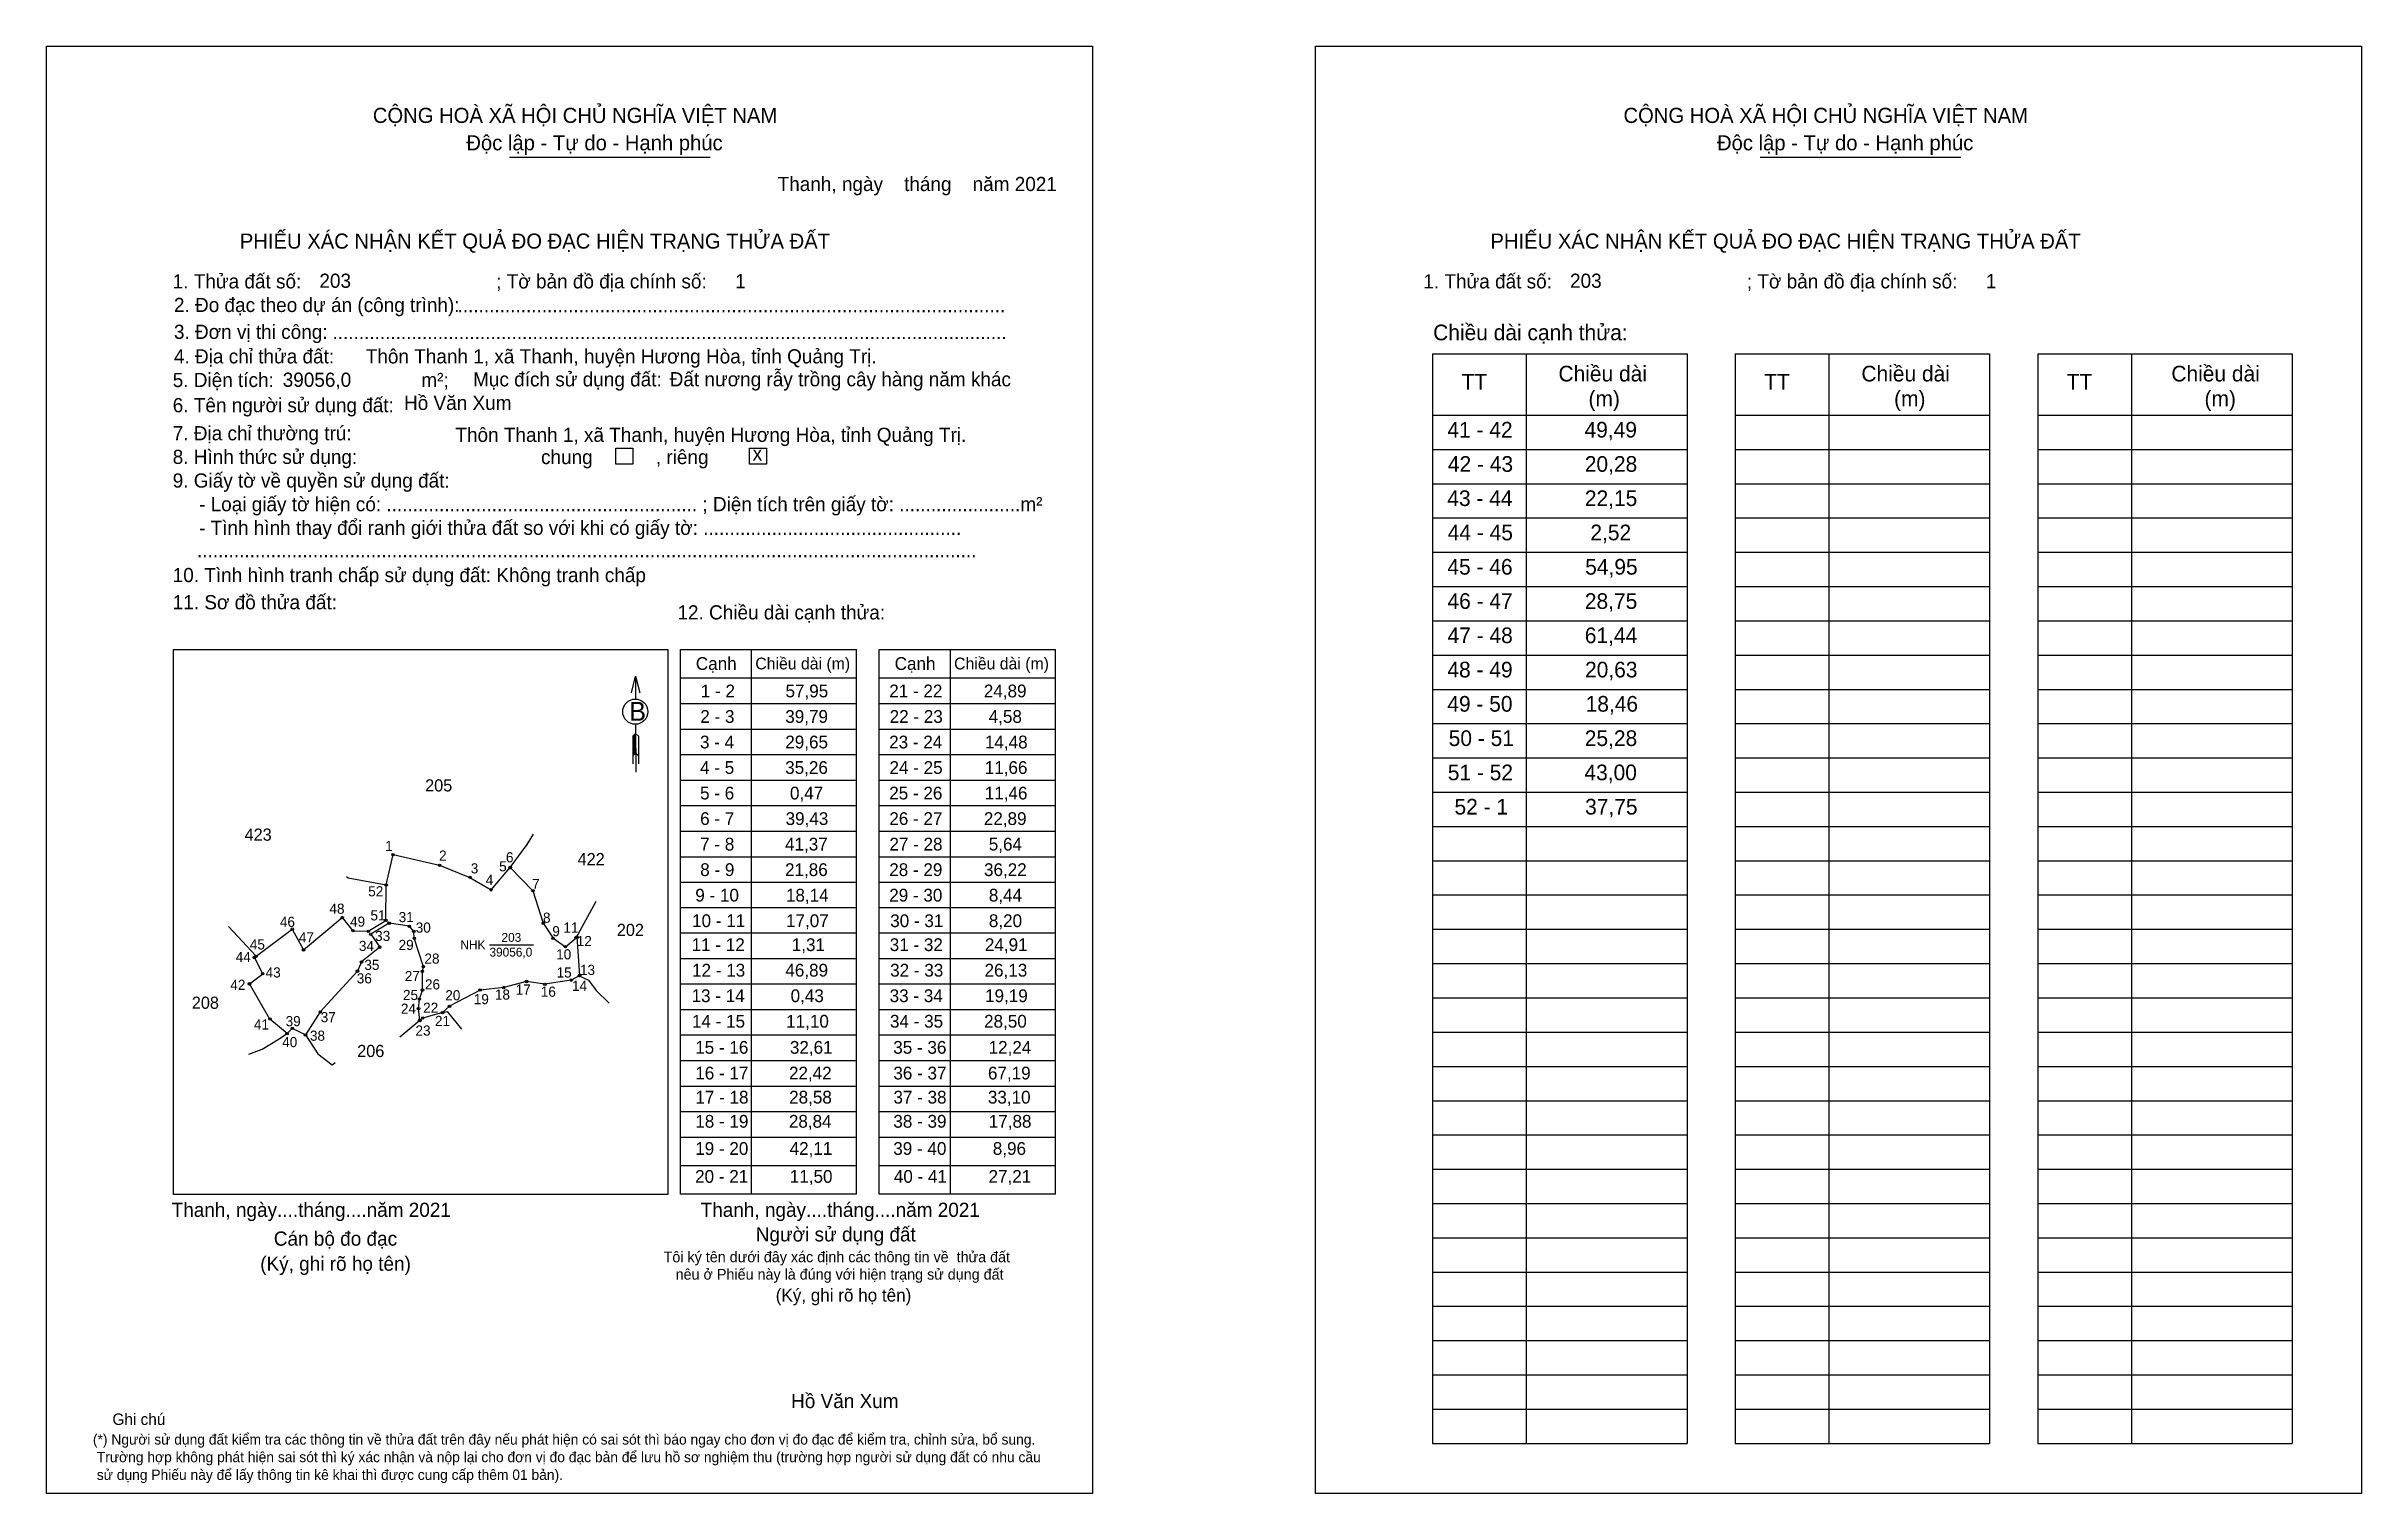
# Model space of a CAD drawing. Extents: x 545231 to 548043, y 1822323 to 1824081.
import ezdxf

# ---------------------------------------------------------------- set-up
doc = ezdxf.new("R2010")
doc.units = 0
for name, color, linetype in [('CanhThua', 7, 'Continuous'), ('kqddKhungInTrang1', 7, 'Continuous'), ('kqddKhungInTrang2', 7, 'Continuous'), ('kqddNoiDung', 7, 'Continuous'), ('kqddTemplate', 7, 'Continuous'), ('Level 1', 7, 'Continuous'), ('MocDinhThua', 7, 'Continuous'), ('NhanDiaChinhThua', 7, 'Continuous'), ('NhanTuCan', 7, 'Continuous'), ('RauThua', 7, 'Continuous'), ('SoHieuDinhThua', 7, 'Continuous')]:
    doc.layers.add(name, color=color, linetype=linetype)

msp = doc.modelspace()

# ---------------------------------------------------------------- linework, layer by layer
at = {"layer": 'CanhThua'}
for p, q in [((545643.5, 1823062.2), (545651.9, 1823099)), ((545651.9, 1823099), (545708.4, 1823086.1)), ((545708.4, 1823086.1), (545745.3, 1823071.3)), ((545770.9, 1823056.3), (545793.9, 1823083.1)), ((545793.9, 1823083.1), (545794.2, 1823083.4)), ((545794.2, 1823083.4), (545821.7, 1823055.2)), ((545643.1, 1823019.2), (545643.5, 1823062.2)), ((545745.3, 1823071.3), (545770.9, 1823056.3)), ((545821.7, 1823055.2), (545834.4, 1823015.8)), ((545485.4, 1822975.6), (545529.4, 1823008.5)), ((545529.4, 1823008.5), (545543.1, 1822983.2)), ((545543.1, 1822983.2), (545590.2, 1823022.6)), ((545590.2, 1823022.6), (545603.2, 1823006.6)), ((545603.2, 1823006.6), (545621.7, 1823005.9)), ((545621.7, 1823005.9), (545643.1, 1823019.2)), ((545647.1, 1823015.8), (545624.7, 1823002.3)), ((545624.7, 1823002.3), (545635.7, 1822986.6)), ((545671.7, 1823012), (545647.1, 1823015.8)), ((545677.1, 1823005.8), (545671.7, 1823012)), ((545677.6, 1822997.4), (545677.1, 1823005.8)), ((545834.4, 1823015.8), (545846.2, 1822997.4)), ((545874.3, 1822998.1), (545875.3, 1822999)), ((545875.3, 1822999), (545878.5, 1822952.2)), ((545483.4, 1822974.1), (545485.4, 1822975.6)), ((545493.6, 1822954.4), (545483.4, 1822974.1)), ((545635.7, 1822986.6), (545613.5, 1822968.7)), ((545688.7, 1822962.9), (545677.6, 1822997.4)), ((545846.2, 1822997.4), (545861.2, 1822987.2)), ((545861.2, 1822987.2), (545874.3, 1822998.1)), ((545477.5, 1822942.1), (545493.6, 1822954.4)), ((545608.7, 1822957.5), (545563.4, 1822907.9)), ((545613.5, 1822968.7), (545608.7, 1822957.5)), ((545687.5, 1822957.4), (545688.7, 1822962.9)), ((545687.6, 1822934.5), (545687.5, 1822957.4)), ((545814, 1822944.9), (545786.3, 1822937.6)), ((545836.2, 1822941.6), (545814, 1822944.9)), ((545868.4, 1822946.6), (545836.2, 1822941.6)), ((545878.1, 1822952), (545868.4, 1822946.6)), ((545878.5, 1822952.2), (545878.1, 1822952)), ((545502.3, 1822899.3), (545477.5, 1822942.1)), ((545682.8, 1822912), (545683.9, 1822923.6)), ((545683.9, 1822923.6), (545687.6, 1822934.5)), ((545720.4, 1822914.8), (545711.9, 1822907.1)), ((545757.7, 1822934.5), (545720.4, 1822914.8)), ((545786.3, 1822937.6), (545757.7, 1822934.5)), ((545523.2, 1822881.7), (545502.3, 1822899.3)), ((545529.5, 1822888), (545523.2, 1822881.7)), ((545545.5, 1822880), (545529.5, 1822888)), ((545563.4, 1822907.9), (545545.5, 1822880)), ((545684.4, 1822897.6), (545682.8, 1822912)), ((545687.9, 1822900.5), (545684.4, 1822897.6)), ((545711.9, 1822907.1), (545687.9, 1822900.5))]:
    msp.add_line(p, q, dxfattribs=at)
at = {"layer": 'kqddKhungInTrang1'}
msp.add_lwpolyline([(545230.7, 1824080.6), (546501.4, 1824080.6), (546501.4, 1822323), (545230.7, 1822323)], close=True, dxfattribs=at)
at = {"layer": 'kqddKhungInTrang2'}
msp.add_lwpolyline([(546772.5, 1824080.6), (548043.2, 1824080.6), (548043.2, 1822323), (546772.5, 1822323)], close=True, dxfattribs=at)
at = {"layer": 'kqddTemplate'}
for p, q in [((545793.5, 1823946.1), (546036.9, 1823946.1)), ((547312.7, 1823946.1), (547556.1, 1823946.1)), ((546914.7, 1823707.2), (547223.7, 1823707.1)), ((546914.7, 1823707.2), (546914.7, 1822384)), ((547028.4, 1823707.2), (547028.4, 1822384)), ((547223.7, 1823707.1), (547223.7, 1822384)), ((547282.3, 1823707.1), (547282.3, 1822384)), ((547282.3, 1823707.1), (547591.2, 1823707.1)), ((547396, 1823707.1), (547396, 1822384)), ((547591.2, 1823707.1), (547591.2, 1822384)), ((547649.8, 1823707.1), (547649.8, 1822384)), ((547649.8, 1823707.1), (547958.8, 1823707.1)), ((547763.5, 1823707.1), (547763.5, 1822384)), ((547958.8, 1823707.1), (547958.8, 1822384)), ((546914.7, 1823632.7), (547223.7, 1823632.7)), ((547282.3, 1823632.7), (547591.2, 1823632.7)), ((547649.8, 1823632.7), (547958.8, 1823632.7)), ((546914.7, 1823591.1), (547223.7, 1823591.1)), ((547282.3, 1823591.1), (547591.2, 1823591.1)), ((547649.8, 1823591.1), (547958.8, 1823591.1)), ((546914.7, 1823549.4), (547223.7, 1823549.4)), ((547282.3, 1823549.4), (547591.2, 1823549.4)), ((547649.8, 1823549.4), (547958.8, 1823549.4)), ((546914.7, 1823507.8), (547223.7, 1823507.8)), ((547282.3, 1823507.8), (547591.2, 1823507.8)), ((547649.8, 1823507.8), (547958.8, 1823507.8)), ((546914.7, 1823466.2), (547223.7, 1823466.2)), ((547282.3, 1823466.2), (547591.2, 1823466.2)), ((547649.8, 1823466.2), (547958.8, 1823466.2)), ((546914.7, 1823424.6), (547223.7, 1823424.6)), ((547282.3, 1823424.6), (547591.2, 1823424.6)), ((547649.8, 1823424.6), (547958.8, 1823424.6)), ((546914.7, 1823383), (547223.7, 1823383)), ((547282.3, 1823382.9), (547591.2, 1823382.9)), ((547649.8, 1823382.9), (547958.8, 1823382.9)), ((546000.9, 1823348.1), (546215, 1823348.1)), ((546000.9, 1822686.7), (546000.9, 1823348.1)), ((546087, 1823348.1), (546087, 1822686.7)), ((546215, 1822686.7), (546215, 1823348.1)), ((546242.4, 1823348.1), (546456.5, 1823348.1)), ((546242.4, 1822686.7), (546242.4, 1823348.1)), ((546328.5, 1823348.1), (546328.5, 1822686.7)), ((546456.5, 1822686.7), (546456.5, 1823348.1)), ((546914.7, 1823341.3), (547223.7, 1823341.3)), ((547282.3, 1823341.3), (547591.2, 1823341.3)), ((547649.8, 1823341.3), (547958.8, 1823341.3)), ((545946.4, 1823315.6), (545946.5, 1823287.9)), ((546000.9, 1823313.5), (546215, 1823313.5)), ((546242.4, 1823313.5), (546456.5, 1823313.5)), ((546000.9, 1823282.5), (546215, 1823282.5)), ((546242.4, 1823282.5), (546456.5, 1823282.5)), ((546914.7, 1823299.7), (547223.7, 1823299.7)), ((547282.3, 1823299.7), (547591.2, 1823299.7)), ((547649.8, 1823299.7), (547958.8, 1823299.7)), ((545946.5, 1823257.4), (545946.6, 1823199)), ((546914.7, 1823258.1), (547223.7, 1823258.1)), ((547282.3, 1823258.1), (547591.2, 1823258.1)), ((547649.8, 1823258.1), (547958.8, 1823258.1)), ((545946.5, 1823246.2), (545943, 1823242.8)), ((545946.5, 1823244.6), (545943, 1823241.2)), ((545946.5, 1823243), (545943, 1823239.6)), ((545943, 1823242.8), (545943, 1823209.3)), ((545946.5, 1823241.4), (545943, 1823238)), ((545946.5, 1823239.8), (545943, 1823236.4)), ((545946.5, 1823238.2), (545943, 1823234.8)), ((545946.5, 1823236.7), (545943, 1823233.2)), ((545946.5, 1823235.1), (545943, 1823231.7)), ((545946.5, 1823233.5), (545943, 1823230.1)), ((545946.5, 1823231.9), (545943, 1823228.5)), ((545946.5, 1823230.3), (545943, 1823226.9)), ((545946.5, 1823228.7), (545943, 1823225.3)), ((545946.6, 1823227.2), (545943, 1823223.7)), ((545946.6, 1823225.6), (545943, 1823222.1)), ((545946.6, 1823224), (545943, 1823220.6)), ((545946.5, 1823246.2), (545950.2, 1823242.8)), ((545950.2, 1823242.8), (545950.2, 1823209.3)), ((546000.9, 1823251.5), (546215, 1823251.5)), ((546242.4, 1823251.5), (546456.5, 1823251.5)), ((545946.6, 1823222.4), (545943, 1823219)), ((545946.6, 1823222.4), (545950.2, 1823219)), ((546000.9, 1823220.5), (546215, 1823220.5)), ((546242.4, 1823220.5), (546456.5, 1823220.5)), ((546914.7, 1823216.5), (547223.7, 1823216.5)), ((547282.3, 1823216.5), (547591.2, 1823216.5)), ((547649.8, 1823216.5), (547958.8, 1823216.5)), ((546000.9, 1823189.5), (546215, 1823189.5)), ((546242.4, 1823189.5), (546456.5, 1823189.5)), ((546914.7, 1823174.8), (547223.7, 1823174.8)), ((547282.3, 1823174.8), (547591.2, 1823174.8)), ((547649.8, 1823174.8), (547958.8, 1823174.8)), ((546000.9, 1823158.5), (546215, 1823158.5)), ((546242.4, 1823158.5), (546456.5, 1823158.5)), ((546000.9, 1823127.5), (546215, 1823127.5)), ((546242.4, 1823127.5), (546456.5, 1823127.5)), ((546914.7, 1823133.2), (547223.7, 1823133.2)), ((547282.3, 1823133.2), (547591.2, 1823133.2)), ((547649.8, 1823133.2), (547958.8, 1823133.2)), ((546000.9, 1823096.5), (546215, 1823096.5)), ((546242.4, 1823096.5), (546456.5, 1823096.5)), ((546914.7, 1823091.6), (547223.7, 1823091.6)), ((547282.3, 1823091.6), (547591.2, 1823091.6)), ((547649.8, 1823091.6), (547958.8, 1823091.6)), ((546000.9, 1823065.6), (546215, 1823065.6)), ((546242.4, 1823065.6), (546456.5, 1823065.6)), ((546000.9, 1823034.6), (546215, 1823034.6)), ((546242.4, 1823034.6), (546456.5, 1823034.6)), ((546914.7, 1823050), (547223.7, 1823050)), ((547282.3, 1823050), (547591.2, 1823050)), ((547649.8, 1823050), (547958.8, 1823050)), ((546215, 1823003.6), (546000.9, 1823003.6)), ((546456.5, 1823003.6), (546242.4, 1823003.6)), ((546914.7, 1823008.3), (547223.7, 1823008.3)), ((547282.3, 1823008.3), (547591.2, 1823008.3)), ((547649.8, 1823008.3), (547958.8, 1823008.3)), ((546215, 1822972.6), (546000.9, 1822972.6)), ((546456.5, 1822972.6), (546242.4, 1822972.6)), ((546914.7, 1822966.7), (547223.7, 1822966.7)), ((547282.3, 1822966.7), (547591.2, 1822966.7)), ((547649.8, 1822966.7), (547958.8, 1822966.7)), ((546215, 1822941.6), (546000.9, 1822941.6)), ((546456.5, 1822941.6), (546242.4, 1822941.6)), ((546914.7, 1822925.1), (547223.7, 1822925.1)), ((547282.3, 1822925.1), (547591.2, 1822925.1)), ((547649.8, 1822925.1), (547958.8, 1822925.1)), ((546215, 1822910.6), (546000.9, 1822910.6)), ((546456.5, 1822910.6), (546242.4, 1822910.6)), ((546215, 1822879.6), (546000.9, 1822879.6)), ((546456.5, 1822879.6), (546242.4, 1822879.6)), ((546914.7, 1822883.5), (547223.7, 1822883.5)), ((547282.3, 1822883.5), (547591.2, 1822883.5)), ((547649.8, 1822883.5), (547958.8, 1822883.5)), ((546215, 1822848.6), (546000.9, 1822848.6)), ((546456.5, 1822848.6), (546242.4, 1822848.6)), ((546914.7, 1822841.9), (547223.7, 1822841.9)), ((547282.3, 1822841.9), (547591.2, 1822841.9)), ((547649.8, 1822841.8), (547958.8, 1822841.8)), ((546215, 1822817.6), (546000.9, 1822817.6)), ((546456.5, 1822817.6), (546242.4, 1822817.6)), ((546215, 1822786.6), (546000.9, 1822786.6)), ((546456.5, 1822786.6), (546242.4, 1822786.6)), ((546914.7, 1822800.2), (547223.7, 1822800.2)), ((547282.3, 1822800.2), (547591.2, 1822800.2)), ((547649.8, 1822800.2), (547958.8, 1822800.2)), ((546215, 1822755.6), (546000.9, 1822755.6)), ((546456.5, 1822755.6), (546242.4, 1822755.6)), ((546914.7, 1822758.6), (547223.7, 1822758.6)), ((547282.3, 1822758.6), (547591.2, 1822758.6)), ((547649.8, 1822758.6), (547958.8, 1822758.6)), ((546215, 1822721.2), (546000.9, 1822721.2)), ((546456.5, 1822721.2), (546242.4, 1822721.2)), ((546914.7, 1822717), (547223.7, 1822717)), ((547282.3, 1822717), (547591.2, 1822717)), ((547649.8, 1822717), (547958.8, 1822717)), ((546215, 1822686.7), (546000.9, 1822686.7)), ((546456.5, 1822686.7), (546242.4, 1822686.7)), ((546914.7, 1822675.4), (547223.7, 1822675.4)), ((547282.3, 1822675.4), (547591.2, 1822675.4)), ((547649.8, 1822675.4), (547958.8, 1822675.4)), ((546914.7, 1822633.7), (547223.7, 1822633.7)), ((547282.3, 1822633.7), (547591.2, 1822633.7)), ((547649.8, 1822633.7), (547958.8, 1822633.7)), ((546914.7, 1822592.1), (547223.7, 1822592.1)), ((547282.3, 1822592.1), (547591.2, 1822592.1)), ((547649.8, 1822592.1), (547958.8, 1822592.1)), ((546914.7, 1822550.5), (547223.7, 1822550.5)), ((547282.3, 1822550.5), (547591.2, 1822550.5)), ((547649.8, 1822550.5), (547958.8, 1822550.5)), ((546914.7, 1822508.9), (547223.7, 1822508.9)), ((547282.3, 1822508.9), (547591.2, 1822508.9)), ((547649.8, 1822508.9), (547958.8, 1822508.9)), ((546914.7, 1822467.2), (547223.7, 1822467.2)), ((547282.3, 1822467.2), (547591.2, 1822467.2)), ((547649.8, 1822467.2), (547958.8, 1822467.2)), ((546914.7, 1822425.6), (547223.7, 1822425.6)), ((547282.3, 1822425.6), (547591.2, 1822425.6)), ((547649.8, 1822425.6), (547958.8, 1822425.6)), ((546914.7, 1822384), (547223.7, 1822384)), ((547282.3, 1822384), (547591.2, 1822384)), ((547649.8, 1822384), (547958.8, 1822384))]:
    msp.add_line(p, q, dxfattribs=at)
for points in [[(545922.3, 1823592.4), (545943, 1823592.4), (545943, 1823573.2), (545922.3, 1823573.2)], [(546084.9, 1823592.4), (546105.6, 1823592.4), (546105.6, 1823573.2), (546084.9, 1823573.2)], [(545385.3, 1823348.1), (545985.7, 1823348.1), (545985.7, 1822686.1), (545385.3, 1822686.1)]]:
    msp.add_lwpolyline(points, close=True, dxfattribs=at)
msp.add_lwpolyline([(545941.4, 1823295.5), (545946.4, 1823315.6), (545951.5, 1823295.5)], dxfattribs=at)
msp.add_circle((545946.1, 1823272.6), 15.3, dxfattribs=at)
at = {"layer": 'Level 1'}
msp.add_line((545684.4, 1822897.6), (545659.9, 1822877.2), dxfattribs=at)
msp.add_lwpolyline([(545711.9, 1822907.1), (545717.5, 1822908.6), (545735.1, 1822887.2)], dxfattribs=at)
at = {"layer": 'MocDinhThua'}
for centre in [(545651.9, 1823099), (545708.4, 1823086.1), (545793.9, 1823083.1), (545794.2, 1823083.4), (545643.5, 1823062.2), (545745.3, 1823071.3), (545770.9, 1823056.3), (545821.7, 1823055.2), (545529.4, 1823008.5), (545590.2, 1823022.6), (545603.2, 1823006.6), (545621.7, 1823005.9), (545624.7, 1823002.3), (545643.1, 1823019.2), (545647.1, 1823015.8), (545671.7, 1823012), (545677.1, 1823005.8), (545677.6, 1822997.4), (545834.4, 1823015.8), (545846.2, 1822997.4), (545874.3, 1822998.1), (545875.3, 1822999), (545483.4, 1822974.1), (545485.4, 1822975.6), (545543.1, 1822983.2), (545635.7, 1822986.6), (545861.2, 1822987.2), (545477.5, 1822942.1), (545493.6, 1822954.4), (545608.7, 1822957.5), (545613.5, 1822968.7), (545687.5, 1822957.4), (545688.7, 1822962.9), (545814, 1822944.9), (545836.2, 1822941.6), (545868.4, 1822946.6), (545878.1, 1822952), (545878.5, 1822952.2), (545683.9, 1822923.6), (545687.6, 1822934.5), (545720.4, 1822914.8), (545757.7, 1822934.5), (545786.3, 1822937.6), (545502.3, 1822899.3), (545529.5, 1822888), (545563.4, 1822907.9), (545682.8, 1822912), (545684.4, 1822897.6), (545687.9, 1822900.5), (545711.9, 1822907.1), (545523.2, 1822881.7), (545545.5, 1822880)]:
    msp.add_circle(centre, 1.48, dxfattribs=at)
at = {"layer": 'NhanDiaChinhThua'}
msp.add_line((545769, 1822989.5), (545822.5, 1822989.5), dxfattribs=at)
at = {"layer": 'RauThua'}
for p, q in [((545794.2, 1823083.4), (545814.7, 1823111.1)), ((545814.7, 1823111.1), (545822.5, 1823123.8)), ((545595.4, 1823072.3), (545597.5, 1823070.9)), ((545597.5, 1823070.9), (545643.5, 1823062.2)), ((545874.3, 1822998.1), (545898.2, 1823041.5)), ((545898.2, 1823041.5), (545898.7, 1823042.3)), ((545451.9, 1823011.7), (545485.4, 1822975.6)), ((545451.9, 1823011.7), (545485.4, 1822975.6)), ((545878.1, 1822952), (545889.3, 1822946.4)), ((545889.3, 1822946.4), (545898.4, 1822934.2)), ((545898.4, 1822934.2), (545914.2, 1822918.6)), ((545476.6, 1822856.5), (545492.8, 1822862.7)), ((545492.8, 1822862.7), (545511.3, 1822873.9)), ((545511.3, 1822873.9), (545523.2, 1822881.7)), ((545545.5, 1822880), (545560.3, 1822856.9)), ((545560.3, 1822856.9), (545577.8, 1822843.6)), ((545577.8, 1822843.6), (545581.5, 1822846.6))]:
    msp.add_line(p, q, dxfattribs=at)

# ---------------------------------------------------------------- texts
at = {"layer": 'kqddNoiDung'}
for s, height, p in [('Thanh, ngày    tháng    năm 2021  ', 17.22, (546119, 1823904.8)), ('203', 17.22, (545562.4, 1823787.3)), ('1', 17.2, (546067.4, 1823786.8)), ('203', 17.22, (547081.6, 1823787.3)), ('1', 17.2, (547586.6, 1823786.8)), ('........................................................................................................', 17.2198, (545730.2, 1823757.6)), ('................................................................................................................................', 17.2198, (545578.3, 1823725)), ('39056,0', 17.22, (545517.8, 1823667.1)), ('Đất nương rẫy trồng cây hàng năm khác', 17.22, (545987.9, 1823667.7)), ('Hồ Văn Xum', 17.22, (545665.2, 1823639)), ('Thôn Thanh 1, xã Thanh, huyện Hương Hòa, tỉnh Quảng Trị.', 17.22, (545727.6, 1823600.2)), ('41 - 42', 19.03, (546932.6, 1823605.5)), ('49,49', 19.03, (547099.2, 1823605.5)), ('x', 17.2, (546088.7, 1823577.6)), ('42 - 43', 19.03, (546933.2, 1823563.9)), ('20,28', 19.03, (547099.5, 1823563.9)), ('43 - 44', 19.03, (546932.5, 1823522.3)), ('22,15', 19.03, (547099.6, 1823522.3)), ('44 - 45', 19.03, (546933, 1823480.7)), ('2,52', 19.03, (547106.3, 1823480.7)), ('45 - 46', 19.03, (546932.6, 1823439)), ('54,95', 19.03, (547100, 1823439)), ('46 - 47', 19.03, (546932.7, 1823397.4)), ('28,75', 19.03, (547099.6, 1823397.4)), ('47 - 48', 19.03, (546932.8, 1823355.8)), ('61,44', 19.03, (547099.5, 1823355.8)), ('48 - 49', 19.03, (546932.6, 1823314.2)), ('20,63', 19.03, (547099.8, 1823314.2)), ('1 - 2', 15.5, (546025.7, 1823290)), ('57,95', 15.5, (546128.6, 1823290)), ('21 - 22', 15.5, (546254.6, 1823290)), ('24,89', 15.5, (546369.5, 1823290)), ('49 - 50', 19.03, (546932.5, 1823272.6)), ('18,46', 19.03, (547100.5, 1823272.6)), ('2 - 3', 15.5, (546025.1, 1823259)), ('39,79', 15.5, (546128.3, 1823259)), ('22 - 23', 15.5, (546255.1, 1823259)), ('4,58', 15.5, (546375.4, 1823259)), ('3 - 4', 15.5, (546024.7, 1823228)), ('29,65', 15.5, (546128.3, 1823228)), ('23 - 24', 15.5, (546254.5, 1823228)), ('14,48', 15.5, (546370.8, 1823228)), ('50 - 51', 19.03, (546934.2, 1823230.9)), ('25,28', 19.03, (547099.5, 1823230.9)), ('4 - 5', 15.5, (546024.8, 1823197)), ('35,26', 15.5, (546128.2, 1823197)), ('24 - 25', 15.5, (546254.9, 1823197)), ('11,66', 15.5, (546370.6, 1823197)), ('51 - 52', 19.03, (546933.1, 1823189.3)), ('43,00', 19.03, (547099.1, 1823189.3)), ('5 - 6', 15.5, (546024.8, 1823166)), ('0,47', 15.5, (546134, 1823166)), ('25 - 26', 15.5, (546254.6, 1823166)), ('11,46', 15.5, (546370.6, 1823166)), ('6 - 7', 15.5, (546024.9, 1823135)), ('39,43', 15.5, (546128.7, 1823135)), ('26 - 27', 15.5, (546254.7, 1823135)), ('22,89', 15.5, (546369.5, 1823135)), ('52 - 1', 19.03, (546941.2, 1823147.7)), ('37,75', 19.03, (547099.9, 1823147.7)), ('7 - 8', 15.5, (546024.9, 1823104)), ('41,37', 15.5, (546128, 1823104)), ('27 - 28', 15.5, (546254.8, 1823104)), ('5,64', 15.5, (546375.5, 1823104)), ('8 - 9', 15.5, (546025, 1823073)), ('21,86', 15.5, (546128, 1823073)), ('28 - 29', 15.5, (546254.6, 1823073)), ('36,22', 15.5, (546369.7, 1823073)), ('9 - 10', 15.5, (546019, 1823042)), ('18,14', 15.5, (546129.1, 1823042)), ('29 - 30', 15.5, (546254.6, 1823042)), ('8,44', 15.5, (546375.6, 1823042)), ('10 - 11', 15.5, (546015.1, 1823011)), ('17,07', 15.5, (546129.2, 1823011)), ('30 - 31', 15.5, (546255.8, 1823011)), ('8,20', 15.5, (546375.6, 1823011)), ('11 - 12', 15.5, (546014.6, 1822981.9)), ('1,31', 15.5, (546136.2, 1822981.9)), ('31 - 32', 15.5, (546255.2, 1822981.9)), ('24,91', 15.5, (546370.8, 1822981.9)), ('12 - 13', 15.5, (546015.1, 1822950.9)), ('46,89', 15.5, (546128.4, 1822950.9)), ('32 - 33', 15.5, (546255.7, 1822950.9)), ('26,13', 15.5, (546370.4, 1822950.9)), ('13 - 14', 15.5, (546014.5, 1822919.9)), ('0,43', 15.5, (546134.8, 1822919.9)), ('33 - 34', 15.5, (546255.1, 1822919.9)), ('19,19', 15.5, (546371, 1822919.9)), ('14 - 15', 15.5, (546014.9, 1822888.9)), ('11,10', 15.5, (546129.4, 1822888.9)), ('34 - 35', 15.5, (546255.5, 1822888.9)), ('28,50', 15.5, (546369.8, 1822888.9)), ('15 - 16', 15.5, (546018.9, 1822857.2)), ('32,61', 15.5, (546133.9, 1822857.2)), ('35 - 36', 15.5, (546259.5, 1822857.2)), ('12,24', 15.5, (546375.3, 1822857.2)), ('16 - 17', 15.5, (546019, 1822826)), ('22,42', 15.5, (546132.8, 1822826)), ('36 - 37', 15.5, (546259.6, 1822826)), ('67,19', 15.5, (546374.5, 1822826)), ('17 - 18', 15.5, (546019.1, 1822796.7)), ('28,58', 15.5, (546133, 1822796.7)), ('37 - 38', 15.5, (546259.7, 1822796.7)), ('33,10', 15.5, (546374.4, 1822796.7)), ('18 - 19', 15.5, (546019, 1822767.4)), ('28,84', 15.5, (546132.7, 1822767.4)), ('38 - 39', 15.5, (546259.6, 1822767.4)), ('17,88', 15.5, (546375.5, 1822767.4)), ('19 - 20', 15.5, (546018.9, 1822734.4)), ('42,11', 15.5, (546133.6, 1822734.4)), ('39 - 40', 15.5, (546259.5, 1822734.4)), ('8,96', 15.5, (546380.4, 1822734.4)), ('20 - 21', 15.5, (546018.8, 1822700.5)), ('11,50', 15.5, (546133.8, 1822700.5)), ('40 - 41', 15.5, (546260.2, 1822700.5)), ('27,21', 15.5, (546375.2, 1822700.5)), ('Thanh, ngày....tháng....năm 2021', 17.22, (545382.9, 1822659.1)), ('Thanh, ngày....tháng....năm 2021', 17.22, (546025.5, 1822659.1)), ('Hồ Văn Xum', 17.22, (546135.4, 1822426.9))]:
    msp.add_text(s, height=height, dxfattribs=at).set_placement(p)
at = {"layer": 'kqddTemplate'}
for s, height, p in [('CỘNG HOÀ XÃ HỘI CHỦ NGHĨA VIỆT NAM', 18.368, (545627.3, 1823987.5)), ('CỘNG HOÀ XÃ HỘI CHỦ NGHĨA VIỆT NAM', 18.368, (547146.5, 1823987.5)), ('Độc lập - Tự do - Hạnh phúc', 18.368, (545740.9, 1823954.3)), ('Độc lập - Tự do - Hạnh phúc', 18.368, (547260.1, 1823954.3)), ('PHIẾU XÁC NHẬN KẾT QUẢ ĐO ĐẠC HIỆN TRẠNG THỬA ĐẤT', 18.368, (545465.7, 1823834.9)), ('PHIẾU XÁC NHẬN KẾT QUẢ ĐO ĐẠC HIỆN TRẠNG THỬA ĐẤT', 18.368, (546984.9, 1823834.9)), ('1. Thửa đất số:                                     ; Tờ bản đồ địa chính số:', 17.22, (545384.2, 1823786.6)), ('1. Thửa đất số:                                     ; Tờ bản đồ địa chính số:', 17.22, (546903.4, 1823786.6)), ('2. Đo đạc theo dự án (công trình): ', 17.22, (545385.7, 1823757.9)), ('3. Đơn vị thi công: ', 17.22, (545385.7, 1823725.3)), ('Chiều dài cạnh thửa:', 19.028, (546915.3, 1823723.6)), ('4. Địa chỉ thửa đất:      Thôn Thanh 1, xã Thanh, huyện Hương Hòa, tỉnh Quảng Trị.', 17.22, (545385.7, 1823695.5)), ('5. Diện tích:                            m²; ', 17.22, (545384.2, 1823666.8)), ('Mục đích sử dụng đất:', 17.22, (545749.1, 1823667.6)), ('TT', 19.03, (546949.8, 1823663.7)), ('Chiều dài', 19.03, (547067.5, 1823673.6)), ('TT', 19.03, (547317.4, 1823663.7)), ('Chiều dài', 19.03, (547435.5, 1823673.6)), ('TT', 19.03, (547684.9, 1823663.7)), ('Chiều dài', 19.03, (547812, 1823673.6)), ('6. Tên người sử dụng đất:', 17.22, (545384.2, 1823636.2)), ('(m)', 19.03, (547104, 1823643.3)), ('(m)', 19.03, (547475.2, 1823643.3)), ('(m)', 19.03, (547852.3, 1823643.3)), ('7. Địa chỉ thường trú:', 17.22, (545384.2, 1823602.1)), ('8. Hình thức sử dụng:', 17.22, (545384.2, 1823573.4)), ('chung            , riêng', 17.22, (545831.6, 1823573.2)), ('9. Giấy tờ về quyền sử dụng đất:', 17.22, (545384.2, 1823544.7)), ('     - Loại giấy tờ hiện có: ........................................................... ; Diện tích trên giấy tờ: .......................m²', 17.2198, (545384.2, 1823516)), ('     - Tình hình thay đổi ranh giới thửa đất so với khi có giấy tờ: .................................................', 17.2198, (545384.2, 1823487.3)), ('10. Tình hình tranh chấp sử dụng đất: Không tranh chấp', 17.22, (545384.2, 1823429.9)), ('....................................................................................................................................................', 17.2198, (545413.7, 1823460.1)), ('11. Sơ đồ thửa đất:', 17.22, (545384.2, 1823396.9)), ('12. Chiều dài cạnh thửa:', 17.22, (545997.3, 1823384.6)), ('Cạnh', 15.5, (546019.7, 1823323.3)), ('Chiều dài (m)', 14.35, (546091.9, 1823323.9)), ('Cạnh', 15.5, (546261.2, 1823323.3)), ('Chiều dài (m)', 14.35, (546333.4, 1823323.9)), ('B', 23, (545938.6, 1823261.5)), ('Cán bộ đo đạc', 17.22, (545507, 1822624.1)), ('Người sử dụng đất', 17.22, (546092.4, 1822629.3)), ('(Ký, ghi rõ họ tên)', 17.22, (545490.5, 1822593.7)), ('Tôi ký tên dưới đây xác định các thông tin về  thửa đất ', 13.018, (545980.5, 1822604)), ('nêu ở Phiếu này là đúng với hiện trạng sử dụng đất', 13.018, (545995.1, 1822582.9)), ('(Ký, ghi rõ họ tên)', 15.498, (546116.7, 1822556.3)), ('Ghi chú', 13.95, (545311, 1822406.4)), ('(*) Người sử dụng đất kiểm tra các thông tin về thửa đất trên đây nếu phát hiện có sai sót thì báo ngay cho đơn vị đo đạc để kiểm tra, chỉnh sửa, bổ sung.', 12.5532, (545287.3, 1822382.6)), (' Trường hợp không phát hiện sai sót thì ký xác nhận và nộp lại cho đơn vị đo đạc bản để lưu hồ sơ nghiệm thu (trường hợp người sử dụng đất có nhu cầu', 12.5532, (545287.3, 1822361.2)), (' sử dụng Phiếu này để lấy thông tin kê khai thì được cung cấp thêm 01 bản).', 12.553, (545287.3, 1822339.7))]:
    msp.add_text(s, height=height, dxfattribs=at).set_placement(p)
at = {"layer": 'NhanDiaChinhThua'}
for s, p in [('203', (545783.6, 1822993.1)), ('NHK', (545733.7, 1822984.1)), ('39056,0', (545769, 1822975.2))]:
    msp.add_text(s, height=10.75, dxfattribs=at).set_placement(p)
at = {"layer": 'NhanTuCan'}
for s, p in [('205', (545690.8, 1823175.7)), ('423', (545471.5, 1823115.9)), ('422', (545876, 1823086.2)), ('202', (545923.7, 1823000.2)), ('208', (545407.4, 1822911.8)), ('206', (545608.3, 1822853.2))]:
    msp.add_text(s, height=14.77, dxfattribs=at).set_placement(p)
at = {"layer": 'SoHieuDinhThua'}
for s, height, p in [('1', 12.3, (545642.2, 1823103.3)), ('2', 12.3, (545707.8, 1823091.7)), ('3', 12.3, (545746.3, 1823076.2)), ('5', 12.3, (545780.7, 1823078.7)), ('6', 12.3, (545789, 1823089.6)), ('52', 12.31, (545621.7, 1823048.3)), ('4', 12.3, (545764.5, 1823062.3)), ('7', 12.3, (545820.8, 1823057.2)), ('48', 12.31, (545574.6, 1823027.2)), ('51', 12.31, (545624.4, 1823019.1)), ('31', 12.31, (545658.7, 1823017)), ('8', 12.3, (545834, 1823016.3)), ('46', 12.31, (545514.4, 1823011.2)), ('47', 12.31, (545537.4, 1822992.3)), ('49', 12.31, (545599.6, 1823011.5)), ('33', 12.31, (545630.1, 1822994.1)), ('30', 12.31, (545679.4, 1823004.3)), ('9', 12.3, (545845.3, 1822999.9)), ('11', 12.31, (545858.8, 1823004.3)), ('12', 12.31, (545875, 1822987.9)), ('44', 12.31, (545460.8, 1822968.6)), ('45', 12.31, (545477.9, 1822983.8)), ('34', 12.31, (545610.4, 1822982)), ('35', 12.31, (545617, 1822959)), ('29', 12.31, (545658.6, 1822983.2)), ('28', 12.31, (545690, 1822966.6)), ('10', 12.31, (545850, 1822971.8)), ('42', 12.31, (545454.2, 1822934.7)), ('43', 12.31, (545497.1, 1822949.8)), ('36', 12.31, (545607.8, 1822942.6)), ('27', 12.31, (545666.1, 1822945.4)), ('26', 12.31, (545690.6, 1822935.3)), ('15', 12.31, (545850.5, 1822949.7)), ('14', 12.31, (545869.2, 1822933.5)), ('13', 12.31, (545878.9, 1822952.9)), ('24', 12.31, (545661.4, 1822905.8)), ('25', 12.31, (545663.9, 1822922.4)), ('22', 12.31, (545688.4, 1822906.9)), ('20', 12.31, (545715.3, 1822922.1)), ('19', 12.31, (545749.9, 1822917.4)), ('18', 12.31, (545775.6, 1822922.9)), ('17', 12.31, (545800.8, 1822929)), ('16', 12.31, (545831.3, 1822926.4)), ('41', 12.31, (545482.9, 1822886.6)), ('39', 12.31, (545521.4, 1822890.6)), ('37', 12.31, (545564, 1822895.5)), ('23', 12.31, (545679.1, 1822879.2)), ('21', 12.31, (545702.8, 1822890.9)), ('40', 12.31, (545517.2, 1822865.2)), ('38', 12.31, (545550.9, 1822873))]:
    msp.add_text(s, height=height, dxfattribs=at).set_placement(p)

doc.saveas('drawing.dxf')
